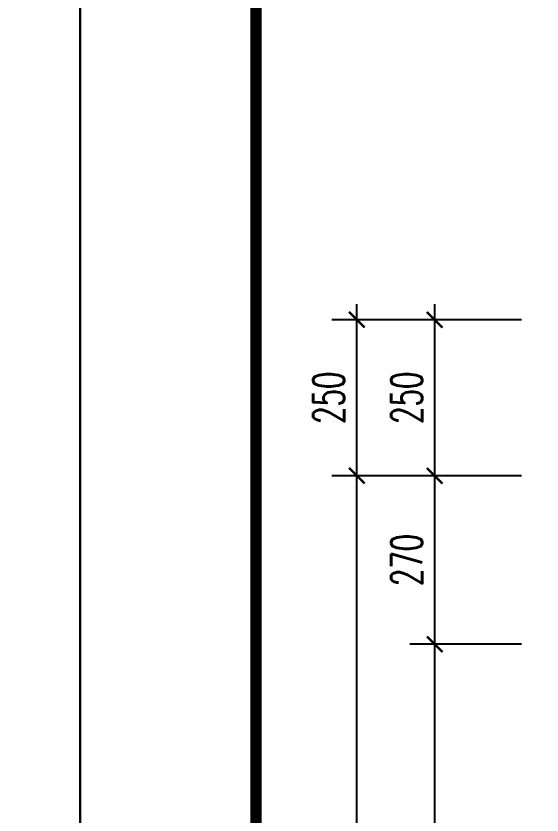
# Model space of a CAD drawing. Header units: millimetres. Extents: x -229618 to 2906, y -178063 to 96806.
# Drawn here: x -105528 to -104684, y -53129 to -51848 of the extents above; entities that cross this region are included whole.
import ezdxf

# ---------------------------------------------------------------- set-up
doc = ezdxf.new("R2010")
doc.units = ezdxf.units.MM
doc.header["$LTSCALE"] = 200
doc.header["$MEASUREMENT"] = 0
doc.header["$PDMODE"] = 3
doc.header["$PDSIZE"] = 50
doc.layers.get('0').update_dxf_attribs({"color": 95, "linetype": 'CONTINUOUS'})
doc.layers.get('DEFPOINTS').update_dxf_attribs({"linetype": 'CONTINUOUS'})
doc.layers.add('DIM', color=251, linetype='CONTINUOUS')
doc.layers.add('KHUNGTEN', color=7, linetype='CONTINUOUS')
doc.layers.add('in', color=203, linetype='CONTINUOUS', lineweight=5, plot=False)
doc.layers.add('thay', color=7, linetype='CONTINUOUS', lineweight=18)
doc.styles.add('Scale', font='vnsimli.shx', dxfattribs={"width": 0.65, "bigfont": 'bigfont.shx'})
doc.dimstyles.new('Scale', dxfattribs={"dimscale": 75, "dimtxt": 2, "dimasz": 1, "dimexe": 1.6, "dimexo": 0, "dimgap": 0.8, "dimtad": 1, "dimdec": 0, "dimzin": 0, "dimdsep": 46, "dimtxsty": 'Scale', "dimblk": 'ARCHTICK', "dimcen": 0.1, "dimdle": 1, "dimclrd": 256, "dimclre": 256, "dimclrt": 3, "dimadec": 0, "dimazin": 0, "dimtfac": 1, "dimtdec": 0, "dimtix": 1, "dimtmove": 2, "dimatfit": 3, "dimldrblk": 'ARCHTICK', "dimfxl": 0, "dimtolj": 1, "dimtzin": 0, "dimarcsym": 0})

# ---------------------------------------------------------------- blocks, each defined once
blk = doc.blocks.new('KhungA3')
at = {"layer": 'DEFPOINTS', "color": 8}
blk.add_lwpolyline([(-3.738, 3.813), (416.305, 3.813), (416.305, 300.813), (-3.738, 300.813)], close=True, dxfattribs=at)
at = {"layer": 'KHUNGTEN', "color": 4, "const_width": 0.724}
blk.add_lwpolyline([(7.542, 8.987), (411.131, 8.987), (411.131, 295.639), (7.542, 295.639)], close=True, dxfattribs=at)
blk = doc.blocks.new('_ArchTick')
at = {"color": 0, "linetype": 'ByBlock', "const_width": 0.15}
blk.add_lwpolyline([(-0.5, -0.5), (0.5, 0.5)], dxfattribs=at)
blk = doc.blocks.new('*D1271')
at = {"layer": 'DEFPOINTS', "color": 0}
for p in [(-104855.9, -52855), (-104716.5, -52855), (-104716.5, -54355)]:
    blk.add_point(p, dxfattribs=at)
at = {"layer": 'DIM', "lineweight": -2}
for p, q in [((-104855.9, -54380), (-104855.9, -52830)), ((-104716.5, -52855), (-104895.9, -52855)), ((-104716.5, -54355), (-104895.9, -54355))]:
    blk.add_line(p, q, dxfattribs=at)
at = {"layer": 'DIM', "lineweight": -2, "xscale": 25, "yscale": 25, "zscale": 25}
for p, rotation in [((-104855.9, -52855), 90), ((-104855.9, -54355), 270)]:
    blk.add_blockref('_ArchTick', p, dxfattribs=dict(at, rotation=rotation))
at = {"layer": 'DIM', "color": 3, "insert": (-104900.9, -53605), "char_height": 50, "attachment_point": 5, "rotation": 90, "style": 'Scale'}
blk.add_mtext('\\A1;1500', dxfattribs=at)
blk = doc.blocks.new('*D1272')
at = {"layer": 'DEFPOINTS', "color": 0}
for p in [(-104855.9, -52585), (-104716.5, -52585), (-104716.5, -52855)]:
    blk.add_point(p, dxfattribs=at)
at = {"layer": 'DIM', "lineweight": -2}
for p, q in [((-104855.9, -52880), (-104855.9, -52560)), ((-104716.5, -52585), (-104895.9, -52585)), ((-104716.5, -52855), (-104895.9, -52855))]:
    blk.add_line(p, q, dxfattribs=at)
at = {"layer": 'DIM', "lineweight": -2, "xscale": 25, "yscale": 25, "zscale": 25}
for p, rotation in [((-104855.9, -52585), 90), ((-104855.9, -52855), 270)]:
    blk.add_blockref('_ArchTick', p, dxfattribs=dict(at, rotation=rotation))
at = {"layer": 'DIM', "color": 3, "insert": (-104900.9, -52720), "char_height": 50, "attachment_point": 5, "rotation": 90, "style": 'Scale'}
blk.add_mtext('\\A1;270', dxfattribs=at)
blk = doc.blocks.new('*D1273')
at = {"layer": 'DEFPOINTS', "color": 0}
for p in [(-104855.9, -52335), (-104716.5, -52335), (-104716.5, -52585)]:
    blk.add_point(p, dxfattribs=at)
at = {"layer": 'DIM', "lineweight": -2}
for p, q in [((-104855.9, -52610), (-104855.9, -52310)), ((-104716.5, -52335), (-104895.9, -52335)), ((-104716.5, -52585), (-104895.9, -52585))]:
    blk.add_line(p, q, dxfattribs=at)
at = {"layer": 'DIM', "lineweight": -2, "xscale": 25, "yscale": 25, "zscale": 25}
for p, rotation in [((-104855.9, -52335), 90), ((-104855.9, -52585), 270)]:
    blk.add_blockref('_ArchTick', p, dxfattribs=dict(at, rotation=rotation))
at = {"layer": 'DIM', "color": 3, "insert": (-104900.9, -52460), "char_height": 50, "attachment_point": 5, "rotation": 90, "style": 'Scale'}
blk.add_mtext('\\A1;250', dxfattribs=at)
blk = doc.blocks.new('*D1275')
at = {"layer": 'DEFPOINTS', "color": 0}
for p in [(-104980.9, -52585), (-104716.5, -52585), (-104716.5, -54625.2)]:
    blk.add_point(p, dxfattribs=at)
at = {"layer": 'DIM', "lineweight": -2}
for p, q in [((-104980.9, -54650.2), (-104980.9, -52560)), ((-104716.5, -52585), (-105020.9, -52585)), ((-104716.5, -54625.2), (-105020.9, -54625.2))]:
    blk.add_line(p, q, dxfattribs=at)
at = {"layer": 'DIM', "lineweight": -2, "xscale": 25, "yscale": 25, "zscale": 25}
for p, rotation in [((-104980.9, -52585), 90), ((-104980.9, -54625.2), 270)]:
    blk.add_blockref('_ArchTick', p, dxfattribs=dict(at, rotation=rotation))
at = {"layer": 'DIM', "color": 3, "insert": (-105025.9, -53605.1), "char_height": 50, "attachment_point": 5, "rotation": 90, "style": 'Scale'}
blk.add_mtext('\\A1;2040', dxfattribs=at)
blk = doc.blocks.new('*D1276')
at = {"layer": 'DEFPOINTS', "color": 0}
for p in [(-104980.9, -52335), (-104716.5, -52335), (-104716.5, -52585)]:
    blk.add_point(p, dxfattribs=at)
at = {"layer": 'DIM', "lineweight": -2}
for p, q in [((-104980.9, -52610), (-104980.9, -52310)), ((-104716.5, -52335), (-105020.9, -52335)), ((-104716.5, -52585), (-105020.9, -52585))]:
    blk.add_line(p, q, dxfattribs=at)
at = {"layer": 'DIM', "lineweight": -2, "xscale": 25, "yscale": 25, "zscale": 25}
for p, rotation in [((-104980.9, -52335), 90), ((-104980.9, -52585), 270)]:
    blk.add_blockref('_ArchTick', p, dxfattribs=dict(at, rotation=rotation))
at = {"layer": 'DIM', "color": 3, "insert": (-105025.9, -52460), "char_height": 50, "attachment_point": 5, "rotation": 90, "style": 'Scale'}
blk.add_mtext('\\A1;250', dxfattribs=at)

msp = doc.modelspace()

# ---------------------------------------------------------------- linework, layer by layer
at = {"layer": 'in'}
for points in [[(-115925.5, -49000.5), (-105424.4, -49000.5), (-105424.4, -56425.5), (-115925.5, -56425.5)], [(-105424.4, -49000.5), (-94923.3, -49000.5), (-94923.3, -56425.5), (-105424.4, -56425.5)]]:
    msp.add_lwpolyline(points, close=True, dxfattribs=at)

# ---------------------------------------------------------------- block references
at = {"layer": 'KHUNGTEN', "xscale": 25, "yscale": 25, "zscale": 25.00000000000008}
msp.add_blockref('KhungA3', (-105331, -56520.9), dxfattribs=at)
at = {"layer": 'thay', "xscale": 25, "yscale": 25, "zscale": 25.00000000000003}
msp.add_blockref('KhungA3', (-115832, -56520.9), dxfattribs=at)

# ---------------------------------------------------------------- dimensions: what is measured, and where the dimension line sits
at = {"layer": 'DIM'}
for base, p1, p2, picture, middle in [((-104980.9, -52335), (-104716.5, -52585), (-104716.5, -52335), '*D1276', (-105025.9, -52460)), ((-104855.9, -52335), (-104716.5, -52585), (-104716.5, -52335), '*D1273', (-104900.9, -52460)), ((-104980.9, -52585), (-104716.5, -54625.2), (-104716.5, -52585), '*D1275', (-105025.9, -53605.1)), ((-104855.9, -52585), (-104716.5, -52855), (-104716.5, -52585), '*D1272', (-104900.9, -52720)), ((-104855.9, -52855), (-104716.5, -54355), (-104716.5, -52855), '*D1271', (-104900.9, -53605))]:
    dim = msp.add_linear_dim(base=base, p1=p1, p2=p2, angle=90, dimstyle='Scale', override={"dimscale": 25}, dxfattribs=at)
    dim.commit()
    dim.dimension.update_dxf_attribs({"geometry": picture, "text_midpoint": middle})

doc.saveas('drawing.dxf')
